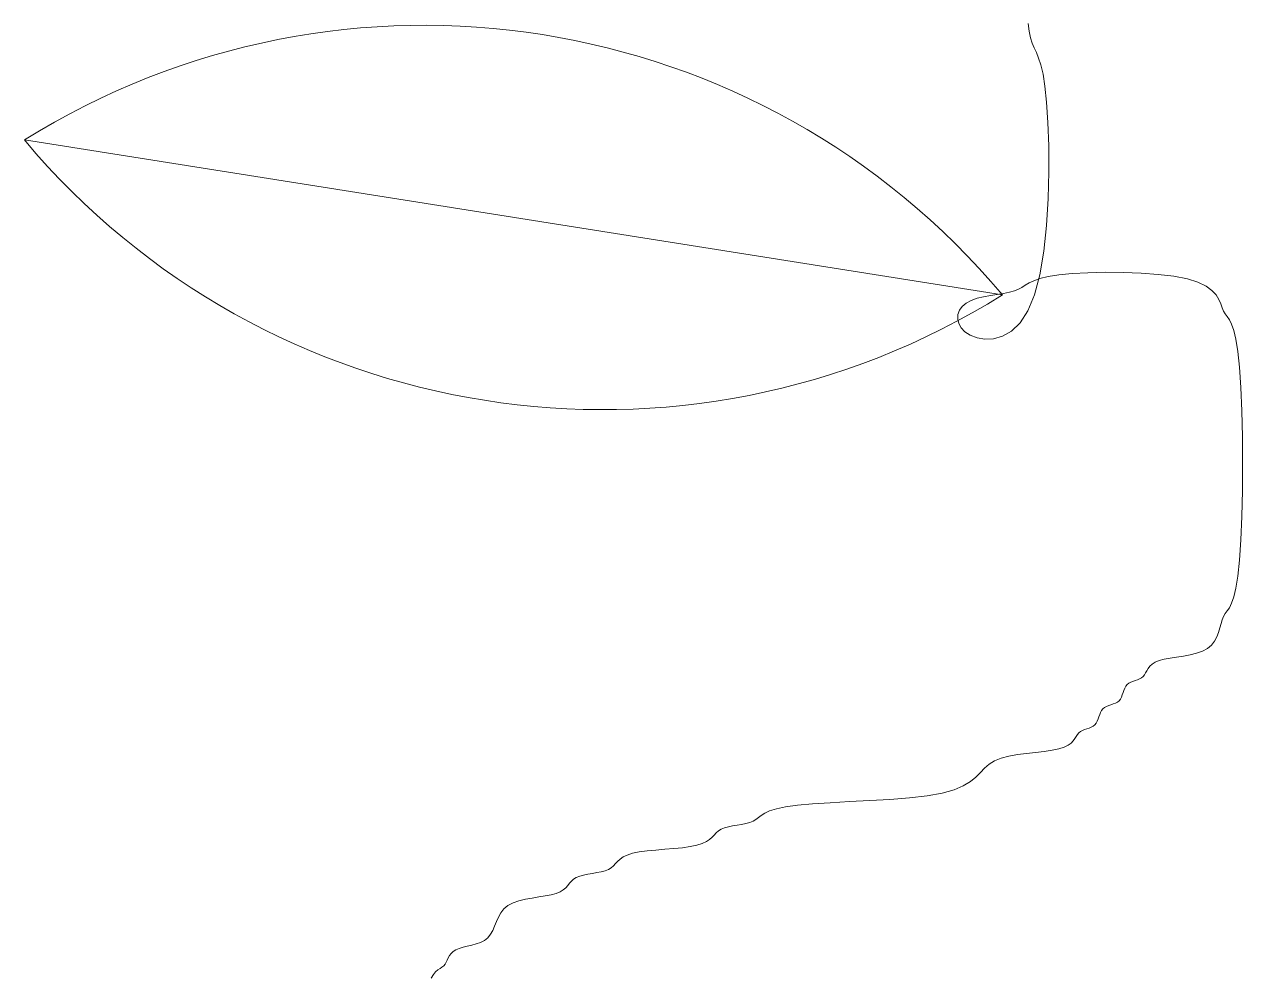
# Model space of a CAD drawing. Header units: millimetres. Extents: x 42 to 552, y 43 to 535.
# Drawn here: x 284.2913 to 284.3728, y 504.6078 to 504.6715 of the extents above; entities that cross this region are included whole.
import ezdxf

# ---------------------------------------------------------------- set-up
doc = ezdxf.new("R2010")
doc.units = ezdxf.units.MM
doc.header["$LTSCALE"] = 0.75
doc.header["$MEASUREMENT"] = 0
doc.layers.add('Gramado', color=9, linetype='Continuous', lineweight=0)

# ---------------------------------------------------------------- blocks, each defined once
blk = doc.blocks.new('arbusto8vista')
for p, q in [((-0.1953628199315176, 0.4909351350094227), (-0.1952219963452819, 0.4898849791267281)), ((-0.1952219963452819, 0.4898849791267281), (-0.1950433389538659, 0.488986045691135)), ((-0.1950433389538659, 0.488986045691135), (-0.1948184407295059, 0.488263538291335)), ((-0.1948184407295059, 0.488263538291335), (-0.1945557091590331, 0.4876418449412654)), ((-0.1945557091590331, 0.4876418449412654), (-0.194267755357771, 0.4870201497611646)), ((-0.194267755357771, 0.4870201497611646), (-0.1939671904411284, 0.486297636871285)), ((-0.1939671904411284, 0.486297636871285), (-0.1936666255244859, 0.4853734903918649)), ((-0.1936666255244859, 0.4853734903918649), (-0.1933786717232238, 0.484146894443171)), ((-0.1933786717232238, 0.484146894443171), (-0.1931159401527225, 0.4825170331454416)), ((-0.1931159401527225, 0.4825170331454416), (-0.1928910419283625, 0.4803830906189148)), ((-0.1928910419283625, 0.4803830906189148), (-0.1927176389388308, 0.4776862576766661)), ((-0.1927176389388308, 0.4776862576766661), (-0.1926135961657849, 0.4745357519030051)), ((-0.1988096237131174, 0.4545740692399534), (-0.3297209789950557, 0.4753225673448611)), ((-0.1926135961657849, 0.4745357519030051), (-0.1925978293642174, 0.4710827975750789)), ((-0.1925978293642174, 0.4710827975750789), (-0.1926892542890926, 0.4674786189700058)), ((-0.1926892542890926, 0.4674786189700058), (-0.1929067866953744, 0.4638744403649468)), ((-0.1929067866953744, 0.4638744403649468), (-0.1932693423380272, 0.4604214860370206)), ((-0.1932693423380272, 0.4604214860370206), (-0.1937958369720434, 0.4572709802633597)), ((-0.1946156460800808, 0.4564874995680839), (-0.1937906997052892, 0.4567752492442025)), ((-0.1937958369720434, 0.4572709802633597), (-0.1945051863523872, 0.4545741473211109)), ((-0.1937906997052892, 0.4567752492442025), (-0.1927009290885451, 0.4570377945691462)), ((-0.1927009290885451, 0.4570377945691462), (-0.1912769758494903, 0.4572625333672846)), ((-0.1912769758494903, 0.4572625333672846), (-0.1894778555463574, 0.4574379136951734)), ((-0.1894778555463574, 0.4574379136951734), (-0.1873760794913153, 0.4575565845378833)), ((-0.1873760794913153, 0.4575565845378833), (-0.1850725329349814, 0.4576122451126281)), ((-0.1850725329349814, 0.4576122451126281), (-0.1826681011280016, 0.4575985946365932)), ((-0.1826681011280016, 0.4575985946365932), (-0.1802636693210218, 0.4575093323269925)), ((-0.1802636693210218, 0.4575093323269925), (-0.1779601227646879, 0.4573381574010398)), ((-0.1779601227646879, 0.4573381574010398), (-0.1758583467096457, 0.4570787690759204)), ((-0.1758583467096457, 0.4570787690759204), (-0.1740592264065128, 0.4567248665688766)), ((-0.1740592264065128, 0.4567248665688766), (-0.1726373749435481, 0.45627539985108)), ((-0.1978702195614517, 0.4549321811140032), (-0.1971955576342452, 0.4551117620654281)), ((-0.1971955576342452, 0.4551117620654281), (-0.196654356765066, 0.4553365008635666)), ((-0.196654356765066, 0.4553365008635666), (-0.1961951235553556, 0.455599046188496)), ((-0.1961951235553556, 0.455599046188496), (-0.1957484996248127, 0.4558867958646289)), ((-0.1957484996248127, 0.4558867958646289), (-0.1952451265931359, 0.4561871477163493)), ((-0.1952451265931359, 0.4561871477163493), (-0.1946156460800808, 0.4564874995680839)), ((-0.1726373749435481, 0.45627539985108), (-0.1715623167591502, 0.4557503219097327)), ((-0.1715623167591502, 0.4557503219097327), (-0.1707773041294445, 0.4551748364860089)), ((-0.1707773041294445, 0.4551748364860089), (-0.1702255893303857, 0.4545741473211109)), ((-0.2041807255430683, 0.453049242898274), (-0.2036521353302305, 0.4534987096160705)), ((-0.2036521353302305, 0.4534987096160705), (-0.2029774734029957, 0.4538547124857217)), ((-0.2029774734029957, 0.4538547124857217), (-0.2021893169459759, 0.4541288033490218)), ((-0.2021893169459759, 0.4541288033490218), (-0.201325497469071, 0.454339885164373)), ((-0.201325497469071, 0.454339885164373), (-0.2004238464822379, 0.4545068608901488)), ((-0.2004238464822379, 0.4545068608901488), (-0.1995221954953763, 0.4546486334847515)), ((-0.1995221954953763, 0.4546486334847515), (-0.1986583760184715, 0.4547841059065689)), ((-0.1986583760184715, 0.4547841059065689), (-0.1978702195614517, 0.4549321811140032)), ((-0.1945051863523872, 0.4545741473211109), (-0.1954047465039253, 0.4524465057298812)), ((-0.1702255893303857, 0.4545741473211109), (-0.1698504246380992, 0.4539734581561987)), ((-0.1698504246380992, 0.4539734581561987), (-0.1695950623285682, 0.4533979727324891)), ((-0.1695950623285682, 0.4533979727324891), (-0.1694027546778329, 0.4528728947911276)), ((-0.2047954843661728, 0.4513479903683049), (-0.2047587056187297, 0.4519486795332028)), ((-0.2047587056187297, 0.4519486795332028), (-0.2045516841584742, 0.4525241649569267)), ((-0.2045516841584742, 0.4525241649569267), (-0.2041807255430683, 0.453049242898274)), ((-0.1954047465039253, 0.4524465057298812), (-0.1964556345314463, 0.4508607509792171)), ((-0.1694027546778329, 0.4528728947911276), (-0.1692167539619618, 0.4524234280733452)), ((-0.1692167539619618, 0.4524234280733452), (-0.1689918721105244, 0.4520558733618856)), ((-0.1689918721105244, 0.4520558733618856), (-0.1687291596672651, 0.4517009196060258)), ((-0.1687291596672651, 0.4517009196060258), (-0.1684412268294295, 0.4512703527965698)), ((-0.2046557148431134, 0.4507473012033927), (-0.2047954843661728, 0.4513479903683049)), ((-0.2043330914918329, 0.450171815779683), (-0.2046557148431134, 0.4507473012033927)), ((-0.203821308754641, 0.4496467378383358), (-0.2043330914918329, 0.450171815779683)), ((-0.1964556345314463, 0.4508607509792171), (-0.1976074078096133, 0.4497538728011534)), ((-0.1684412268294295, 0.4512703527965698), (-0.1681406837943484, 0.4506759589243785)), ((-0.1681406837943484, 0.4506759589243785), (-0.1678401407592389, 0.4498295239802985)), ((-0.2031140610738476, 0.4491972711205392), (-0.203821308754641, 0.4496467378383358)), ((-0.2022145009223095, 0.4488549204552754), (-0.2031140610738476, 0.4491972711205392)), ((-0.20116361289476, 0.4486763950227299), (-0.2022145009223095, 0.4488549204552754)), ((-0.2000118396165931, 0.448724705090882), (-0.20116361289476, 0.4486763950227299)), ((-0.1988096237131174, 0.4490628609276968), (-0.2000118396165931, 0.448724705090882)), ((-0.1976074078096133, 0.4497538728011534), (-0.1988096237131174, 0.4490628609276968)), ((-0.1678401407592389, 0.4498295239802985), (-0.1675522079214318, 0.4486428339551338)), ((-0.1675522079214318, 0.4486428339551338), (-0.1672894954781441, 0.4470276748397595)), ((-0.1672894954781441, 0.4470276748397595), (-0.1670646136267067, 0.4448958326250079)), ((-0.1670646136267067, 0.4448958326250079), (-0.166888070864843, 0.4421989996827449)), ((-0.166888070864843, 0.4421989996827449), (-0.1667619688920752, 0.4390484939090982)), ((-0.1667619688920752, 0.4390484939090982), (-0.1666863077084031, 0.4355955395811577)), ((-0.1666863077084031, 0.4355955395811577), (-0.1666610873138552, 0.4319913609760988)), ((-0.1666610873138552, 0.4319913609760988), (-0.1666863077084031, 0.4283871823710399)), ((-0.1666863077084031, 0.4283871823710399), (-0.1667619688920752, 0.4249342280430994)), ((-0.1667619688920752, 0.4249342280430994), (-0.166888070864843, 0.4217837222694385)), ((-0.166888070864843, 0.4217837222694385), (-0.1670646136267067, 0.4190868893271897)), ((-0.1670646136267067, 0.4190868893271897), (-0.1672894954781441, 0.4169550471124381)), ((-0.1672894954781441, 0.4169550471124381), (-0.1675522079214318, 0.4153398879970638)), ((-0.1675522079214318, 0.4153398879970638), (-0.1678401407592389, 0.4141531979718991)), ((-0.1684412268294295, 0.4127123691556278), (-0.1687291596672651, 0.4122818023461718)), ((-0.1681406837943484, 0.4133067630278049), (-0.1684412268294295, 0.4127123691556278)), ((-0.1678401407592389, 0.4141531979718991), (-0.1681406837943484, 0.4133067630278049)), ((-0.1693975002759487, 0.4111098271610558), (-0.1695530271134942, 0.4105847492197086)), ((-0.1692167539619618, 0.4115592938788524), (-0.1693975002759487, 0.4111098271610558)), ((-0.1689918721105244, 0.4119268485902978), (-0.1692167539619618, 0.4115592938788524)), ((-0.1687291596672651, 0.4122818023461718), (-0.1689918721105244, 0.4119268485902978)), ((-0.1698893076098784, 0.4094085746310867), (-0.1701205038940259, 0.4088078854661887)), ((-0.1697085557872526, 0.4100092637959989), (-0.1698893076098784, 0.4094085746310867)), ((-0.1695530271134942, 0.4105847492197086), (-0.1697085557872526, 0.4100092637959989)), ((-0.1708351150976171, 0.4077073221011176), (-0.1713689726423411, 0.407257855383321)), ((-0.1704273659524063, 0.4082324000424649), (-0.1708351150976171, 0.4077073221011176)), ((-0.1701205038940259, 0.4088078854661887), (-0.1704273659524063, 0.4082324000424649)), ((-0.1754990127038525, 0.4061079315146401), (-0.1763628531441839, 0.4059724590928226)), ((-0.1745973398354579, 0.4062497041092428), (-0.1754990127038525, 0.4061079315146401)), ((-0.1736956669670633, 0.4064166798350186), (-0.1745973398354579, 0.4062497041092428)), ((-0.1728318265267319, 0.4066277616503697), (-0.1736956669670633, 0.4064166798350186)), ((-0.1720436509424701, 0.4069018525136698), (-0.1728318265267319, 0.4066277616503697)), ((-0.1713689726423411, 0.407257855383321), (-0.1720436509424701, 0.4069018525136698)), ((-0.1793053720610374, 0.4045694172830423), (-0.1794861238836631, 0.4042690654313077)), ((-0.1790741757768615, 0.4048697691347627), (-0.1793053720610374, 0.4045694172830423)), ((-0.1787673137185095, 0.4051575188108956), (-0.1790741757768615, 0.4048697691347627)), ((-0.1783595645732987, 0.405420064135825), (-0.1787673137185095, 0.4051575188108956)), ((-0.1778257070285747, 0.4056448029339776), (-0.1783595645732987, 0.405420064135825)), ((-0.1771510287284457, 0.4058243838853883), (-0.1778257070285747, 0.4056448029339776)), ((-0.1763628531441839, 0.4059724590928226), (-0.1771510287284457, 0.4058243838853883)), ((-0.1813545389116769, 0.4028534210392678), (-0.181642471749484, 0.4027379010962875)), ((-0.1810539958765673, 0.4029563388066322), (-0.1813545389116769, 0.4028534210392678)), ((-0.1807534528414578, 0.4030592565740108), (-0.1810539958765673, 0.4029563388066322)), ((-0.1804655200036507, 0.4031747765169769), (-0.1807534528414578, 0.4030592565740108)), ((-0.180202807560363, 0.4033155008111464), (-0.1804655200036507, 0.4031747765169769)), ((-0.179977925708954, 0.403494031632107), (-0.180202807560363, 0.4033155008111464)), ((-0.1797971793949671, 0.4037187704302454), (-0.179977925708954, 0.403494031632107)), ((-0.1796416525574216, 0.403981315755189), (-0.1797971793949671, 0.4037187704302454)), ((-0.1794861238836631, 0.4042690654313077), (-0.1796416525574216, 0.403981315755189)), ((-0.1826681011280016, 0.4013432603302363), (-0.1827710844057719, 0.4010429084785159)), ((-0.1825651178502596, 0.4016436121819567), (-0.1826681011280016, 0.4013432603302363)), ((-0.1824495243752153, 0.4019313618580895), (-0.1825651178502596, 0.4016436121819567)), ((-0.1823087105056231, 0.4021939071830332), (-0.1824495243752153, 0.4019313618580895)), ((-0.1821300660441807, 0.4024186459811716), (-0.1823087105056231, 0.4021939071830332)), ((-0.1819051841927433, 0.4025971768021321), (-0.1821300660441807, 0.4024186459811716)), ((-0.181642471749484, 0.4027379010962875), (-0.1819051841927433, 0.4025971768021321)), ((-0.1848706822523809, 0.3995117441434957), (-0.1851333946956402, 0.3993710198493261)), ((-0.1845827494145453, 0.3996272640864618), (-0.1848706822523809, 0.3995117441434957)), ((-0.1842822063794358, 0.3997301818538403), (-0.1845827494145453, 0.3996272640864618)), ((-0.1839816633443547, 0.3998330996212047), (-0.1842822063794358, 0.3997301818538403)), ((-0.1836937305065192, 0.399948619564185), (-0.1839816633443547, 0.3998330996212047)), ((-0.1834310180632599, 0.4000893438583404), (-0.1836937305065192, 0.399948619564185)), ((-0.1832061362118225, 0.4002678746793009), (-0.1834310180632599, 0.4000893438583404)), ((-0.1830274917504084, 0.4004926134774536), (-0.1832061362118225, 0.4002678746793009)), ((-0.1828866778808163, 0.400755158802383), (-0.1830274917504084, 0.4004926134774536)), ((-0.1827710844057719, 0.4010429084785159), (-0.1828866778808163, 0.400755158802383)), ((-0.1858963165274474, 0.3981171033774302), (-0.1859993044722614, 0.3978167515257098)), ((-0.1857933304188748, 0.3984174552291648), (-0.1858963165274474, 0.3981171033774302)), ((-0.1856777354901737, 0.3987052049052835), (-0.1857933304188748, 0.3984174552291648)), ((-0.1855369210850029, 0.3989677502302271), (-0.1856777354901737, 0.3987052049052835)), ((-0.1853582765470776, 0.3991924890283656), (-0.1855369210850029, 0.3989677502302271)), ((-0.1851333946956402, 0.3993710198493261), (-0.1853582765470776, 0.3991924890283656)), ((-0.1880990531179236, 0.3962855981708486), (-0.1883617846883965, 0.3961448803326135)), ((-0.1878110993166615, 0.3964011134879257), (-0.1880990531179236, 0.3962855981708486)), ((-0.187510534400019, 0.3965040281544105), (-0.1878110993166615, 0.3964011134879257)), ((-0.187209969483348, 0.3966069440409257), (-0.187510534400019, 0.3965040281544105)), ((-0.1869220156820859, 0.396722463018051), (-0.187209969483348, 0.3966069440409257)), ((-0.186659284111613, 0.3968631869563808), (-0.1869220156820859, 0.396722463018051)), ((-0.186434385887253, 0.3970417177265091), (-0.186659284111613, 0.3968631869563808)), ((-0.186255728495837, 0.3972664565246475), (-0.186434385887253, 0.3970417177265091)), ((-0.1861149049096014, 0.397529001849577), (-0.186255728495837, 0.3972664565246475)), ((-0.1859993044722614, 0.3978167515257098), (-0.1861149049096014, 0.397529001849577)), ((-0.189326520325551, 0.3948910245057817), (-0.1896218166096446, 0.3945906871926042)), ((-0.189106885225101, 0.3951913618189593), (-0.189326520325551, 0.3948910245057817)), ((-0.1889313848970176, 0.3954790975665503), (-0.189106885225101, 0.3951913618189593)), ((-0.1887684929299951, 0.3957416301829682), (-0.1889313848970176, 0.3954790975665503)), ((-0.1885866829127565, 0.395966358102612), (-0.1887684929299951, 0.3957416301829682)), ((-0.1883617846883965, 0.3961448803326135), (-0.1885866829127565, 0.395966358102612)), ((-0.1967834897145053, 0.393043832308166), (-0.1979352420292173, 0.3928327468327666)), ((-0.1955812956925627, 0.3932108092539721), (-0.1967834897145053, 0.393043832308166)), ((-0.19437910167062, 0.3933525806285587), (-0.1955812956925627, 0.3932108092539721)), ((-0.1932273493558796, 0.3934880493903137), (-0.19437910167062, 0.3933525806285587)), ((-0.1921764804556005, 0.3936361184976533), (-0.1932273493558796, 0.3934880493903137)), ((-0.1912769366769282, 0.3938156909089514), (-0.1921764804556005, 0.3936361184976533)), ((-0.1905654983740419, 0.3940404188285953), (-0.1912769366769282, 0.3938156909089514)), ((-0.1900243004887159, 0.3943029514450132), (-0.1905654983740419, 0.3940404188285953)), ((-0.1896218166096446, 0.3945906871926042), (-0.1900243004887159, 0.3943029514450132)), ((-0.2006055000387903, 0.3917531608633169), (-0.2012055471180929, 0.3912280702134439)), ((-0.1998856547081971, 0.3922026384595938), (-0.2006055000387903, 0.3917531608633169)), ((-0.1989861109295248, 0.3925586498693718), (-0.1998856547081971, 0.3922026384595938)), ((-0.1979352420292173, 0.3928327468327666), (-0.1989861109295248, 0.3925586498693718)), ((-0.2023741208330989, 0.3900518671577373), (-0.2031065846239244, 0.3894511634542823)), ((-0.2017677645236802, 0.3906525708611781), (-0.2023741208330989, 0.3900518671577373)), ((-0.2012055471180929, 0.3912280702134439), (-0.2017677645236802, 0.3906525708611781)), ((-0.2052777089600966, 0.3883505734521577), (-0.2068803066605653, 0.3879010958558666)), ((-0.2040471244737319, 0.3888756641020308), (-0.2052777089600966, 0.3883505734521577)), ((-0.2031065846239244, 0.3894511634542823), (-0.2040471244737319, 0.3888756641020308)), ((-0.2242261942841992, 0.3864676158178071), (-0.2262501964387695, 0.386288043406509)), ((-0.2218617057858978, 0.3866156849251468), (-0.2242261942841992, 0.3864676158178071)), ((-0.2192702263917283, 0.3867511536869159), (-0.2218617057858978, 0.3866156849251468)), ((-0.2165652515496674, 0.3868929250614883), (-0.2192702263917283, 0.3867511536869159)), ((-0.2138602767075781, 0.3870599020072945), (-0.2165652515496674, 0.3868929250614883)), ((-0.2112687973134371, 0.3872709874826938), (-0.2138602767075781, 0.3870599020072945)), ((-0.2089043088151072, 0.3875450844460886), (-0.2112687973134371, 0.3872709874826938)), ((-0.2068803066605653, 0.3879010958558666), (-0.2089043088151072, 0.3875450844460886)), ((-0.2311000261323954, 0.3849123724965011), (-0.2314709888792663, 0.3846246367489101)), ((-0.2306218734952949, 0.3852127098096787), (-0.2311000261323954, 0.3849123724965011)), ((-0.2299671725876635, 0.3855130471228563), (-0.2306218734952949, 0.3852127098096787)), ((-0.2290665650292283, 0.3858007828704473), (-0.2299671725876635, 0.3855130471228563)), ((-0.2278506924396879, 0.3860633154868651), (-0.2290665650292283, 0.3858007828704473)), ((-0.2262501964387695, 0.386288043406509), (-0.2278506924396879, 0.3860633154868651)), ((-0.2360234355084856, 0.3832405473590796), (-0.2364732155842546, 0.3830620165889655)), ((-0.2354979914947251, 0.3833812712974094), (-0.2360234355084856, 0.3832405473590796)), ((-0.2349221048556274, 0.3834967902745348), (-0.2354979914947251, 0.3833812712974094)), ((-0.2343209969038753, 0.3835997061610499), (-0.2349221048556274, 0.3834967902745348)), ((-0.2337198889521517, 0.3837026208275489), (-0.2343209969038753, 0.3835997061610499)), ((-0.233144002313054, 0.3838181361446118), (-0.2337198889521517, 0.3837026208275489)), ((-0.2326185582992935, 0.3839588539828469), (-0.233144002313054, 0.3838181361446118)), ((-0.2321687782235244, 0.3841373762128484), (-0.2326185582992935, 0.3839588539828469)), ((-0.2318041201162089, 0.3843621041324923), (-0.2321687782235244, 0.3841373762128484)), ((-0.2314709888792663, 0.3846246367489101), (-0.2318041201162089, 0.3843621041324923)), ((-0.2380180209847254, 0.3816862790863098), (-0.2384404779717784, 0.3813985294101769)), ((-0.2376838385919768, 0.3819866309380302), (-0.2380180209847254, 0.3816862790863098)), ((-0.2374000988245371, 0.3822869827897506), (-0.2376838385919768, 0.3819866309380302)), ((-0.2371289697134387, 0.3825747324658835), (-0.2374000988245371, 0.3822869827897506)), ((-0.2368326192896575, 0.3828372777908129), (-0.2371289697134387, 0.3825747324658835)), ((-0.2364732155842546, 0.3830620165889655), (-0.2368326192896575, 0.3828372777908129)), ((-0.2474108581747316, 0.38001439045712), (-0.2483104183262981, 0.3798358596361595)), ((-0.2463599701472106, 0.3801551147512896), (-0.2474108581747316, 0.38001439045712)), ((-0.2452081968690436, 0.3802706346942557), (-0.2463599701472106, 0.3801551147512896)), ((-0.2440059809655395, 0.3803735524616343), (-0.2452081968690436, 0.3802706346942557)), ((-0.2428037650620638, 0.3804764702289987), (-0.2440059809655395, 0.3803735524616343)), ((-0.2416519917838968, 0.380591990171979), (-0.2428037650620638, 0.3804764702289987)), ((-0.2406011037563758, 0.3807327144661343), (-0.2416519917838968, 0.380591990171979)), ((-0.2397015436048093, 0.3809112452870949), (-0.2406011037563758, 0.3807327144661343)), ((-0.2389890415221601, 0.3811359840852333), (-0.2397015436048093, 0.3809112452870949)), ((-0.2384404779717784, 0.3813985294101769), (-0.2389890415221601, 0.3811359840852333)), ((-0.2506118535429493, 0.3784601221335038), (-0.2508829756917521, 0.3781723724573709)), ((-0.2503281184425816, 0.3787604739852242), (-0.2506118535429493, 0.3784601221335038)), ((-0.2499939388806638, 0.3790608258369588), (-0.2503281184425816, 0.3787604739852242)), ((-0.2495714833472675, 0.3793485755130774), (-0.2499939388806638, 0.3790608258369588)), ((-0.2490229203324361, 0.3796111208380211), (-0.2495714833472675, 0.3793485755130774)), ((-0.2483104183262981, 0.3798358596361595), (-0.2490229203324361, 0.3796111208380211)), ((-0.2553932241419261, 0.376788233504314), (-0.255842987844801, 0.3766097026833677)), ((-0.2548677992553792, 0.3769289577984836), (-0.2553932241419261, 0.376788233504314)), ((-0.2542919335797365, 0.3770444777414497), (-0.2548677992553792, 0.3769289577984836)), ((-0.2536908475095458, 0.3771473955088283), (-0.2542919335797365, 0.3770444777414497)), ((-0.2530897614393552, 0.3772503132762068), (-0.2536908475095458, 0.3771473955088283)), ((-0.2525138957637125, 0.3773658332191729), (-0.2530897614393552, 0.3772503132762068)), ((-0.2519884708771656, 0.3775065575133425), (-0.2525138957637125, 0.3773658332191729)), ((-0.2515387071742907, 0.3776850883342888), (-0.2519884708771656, 0.3775065575133425)), ((-0.2511793163988898, 0.3779098271324415), (-0.2515387071742907, 0.3776850883342888)), ((-0.2508829756917521, 0.3781723724573709), (-0.2511793163988898, 0.3779098271324415)), ((-0.2572563999167983, 0.3752339651806977), (-0.2575832281208648, 0.3749462155045791)), ((-0.2569863221910396, 0.3755343170324323), (-0.2572563999167983, 0.3752339651806977)), ((-0.2567414685322547, 0.3758346688841527), (-0.2569863221910396, 0.3755343170324323)), ((-0.2564903125291664, 0.3761224185602856), (-0.2567414685322547, 0.3758346688841527)), ((-0.2562013277704409, 0.376384963885215), (-0.2564903125291664, 0.3761224185602856)), ((-0.255842987844801, 0.3766097026833677), (-0.2562013277704409, 0.376384963885215)), ((-0.2635271221108439, 0.3734759726651049), (-0.2643152976951058, 0.3732018818017906)), ((-0.2626632816704841, 0.3736870544804418), (-0.2635271221108439, 0.3734759726651049)), ((-0.2617616088020895, 0.3738540302062177), (-0.2626632816704841, 0.3736870544804418)), ((-0.2608599359337234, 0.3739958028008346), (-0.2617616088020895, 0.3738540302062177)), ((-0.2599960954933636, 0.374131275222652), (-0.2608599359337234, 0.3739958028008346)), ((-0.2592079199091017, 0.3742793504300721), (-0.2599960954933636, 0.374131275222652)), ((-0.2585332416089727, 0.374458931381497), (-0.2592079199091017, 0.3742793504300721)), ((-0.2579983332144877, 0.3746836701796354), (-0.2585332416089727, 0.374458931381497)), ((-0.2575832281208648, 0.3749462155045791), (-0.2579983332144877, 0.3746836701796354)), ((-0.2659399894833427, 0.3718713342729956), (-0.2662668176873808, 0.3712958488492859)), ((-0.2655248843897198, 0.3723964122143428), (-0.2659399894833427, 0.3718713342729956)), ((-0.2649899759952064, 0.3728458789321394), (-0.2655248843897198, 0.3723964122143428)), ((-0.2643152976951058, 0.3732018818017906), (-0.2649899759952064, 0.3728458789321394)), ((-0.2665368954131679, 0.3706951596843737), (-0.2667817490719528, 0.3700944705194757)), ((-0.2662668176873808, 0.3712958488492859), (-0.2665368954131679, 0.3706951596843737)), ((-0.2676802297594065, 0.3685444404366081), (-0.2681299934622814, 0.3681884375669568)), ((-0.2673218898337666, 0.3689939071544046), (-0.2676802297594065, 0.3685444404366081)), ((-0.2670329050750411, 0.3695189850957519), (-0.2673218898337666, 0.3689939071544046)), ((-0.2667817490719528, 0.3700944705194757), (-0.2670329050750411, 0.3695189850957519)), ((-0.2719845104299168, 0.3669313879872647), (-0.2723407485794951, 0.366706649189112)), ((-0.2715347467270419, 0.3671109689386753), (-0.2719845104299168, 0.3669313879872647)), ((-0.271009321840495, 0.3672590441461097), (-0.2715347467270419, 0.3671109689386753)), ((-0.2704334561648523, 0.3673945165679271), (-0.271009321840495, 0.3672590441461097)), ((-0.2698323700946617, 0.3675362891625298), (-0.2704334561648523, 0.3673945165679271)), ((-0.2692312840244426, 0.3677032648883056), (-0.2698323700946617, 0.3675362891625298)), ((-0.2686554183487999, 0.3679143467036567), (-0.2692312840244426, 0.3677032648883056)), ((-0.2681299934622814, 0.3681884375669568), (-0.2686554183487999, 0.3679143467036567)), ((-0.2732707670780883, 0.365267900808476), (-0.2734189466127077, 0.3650053554835324)), ((-0.2731352004950338, 0.3655556504845947), (-0.2732707670780883, 0.365267900808476)), ((-0.272993331108637, 0.3658560023363293), (-0.2731352004950338, 0.3655556504845947)), ((-0.2728262431638768, 0.3661563541880497), (-0.272993331108637, 0.3658560023363293)), ((-0.2726150209058176, 0.3664441038641826), (-0.2728262431638768, 0.3661563541880497)), ((-0.2723407485794951, 0.366706649189112), (-0.2726150209058176, 0.3664441038641826)), ((-0.2746748033666506, 0.3639740839539485), (-0.2749753682832932, 0.3636149281511933)), ((-0.2743742384500081, 0.3642324247919646), (-0.2746748033666506, 0.3639740839539485)), ((-0.274086284648746, 0.3644277565820175), (-0.2743742384500081, 0.3642324247919646)), ((-0.2738235530782447, 0.3645978852408973), (-0.274086284648746, 0.3644277565820175)), ((-0.2735986548539131, 0.364780616685394), (-0.2738235530782447, 0.3645978852408973)), ((-0.2734189466127077, 0.3650053554835324), (-0.2735986548539131, 0.364780616685394)), ((-0.2749753682832932, 0.3636149281511933), (-0.2752633220845553, 0.3631171514669234))]:
    blk.add_line(p, q)
for centre, start, end in [((-0.2761989041684956, 0.3896539953042577), 39.99250789297904, 121.9953868831373), ((-0.2523316985396491, 0.540242641280571), 219.9925078929767, 301.9953868831336)]:
    blk.add_arc(centre, 0.1010134482592243, start, end)

msp = doc.modelspace()

# ---------------------------------------------------------------- block references
at = {"layer": 'Gramado', "xscale": 0.5, "yscale": 0.5, "zscale": 0.5}
msp.add_blockref('arbusto8vista', (284.4561385287025, 504.4260773757332), dxfattribs=at)

doc.saveas('drawing.dxf')
